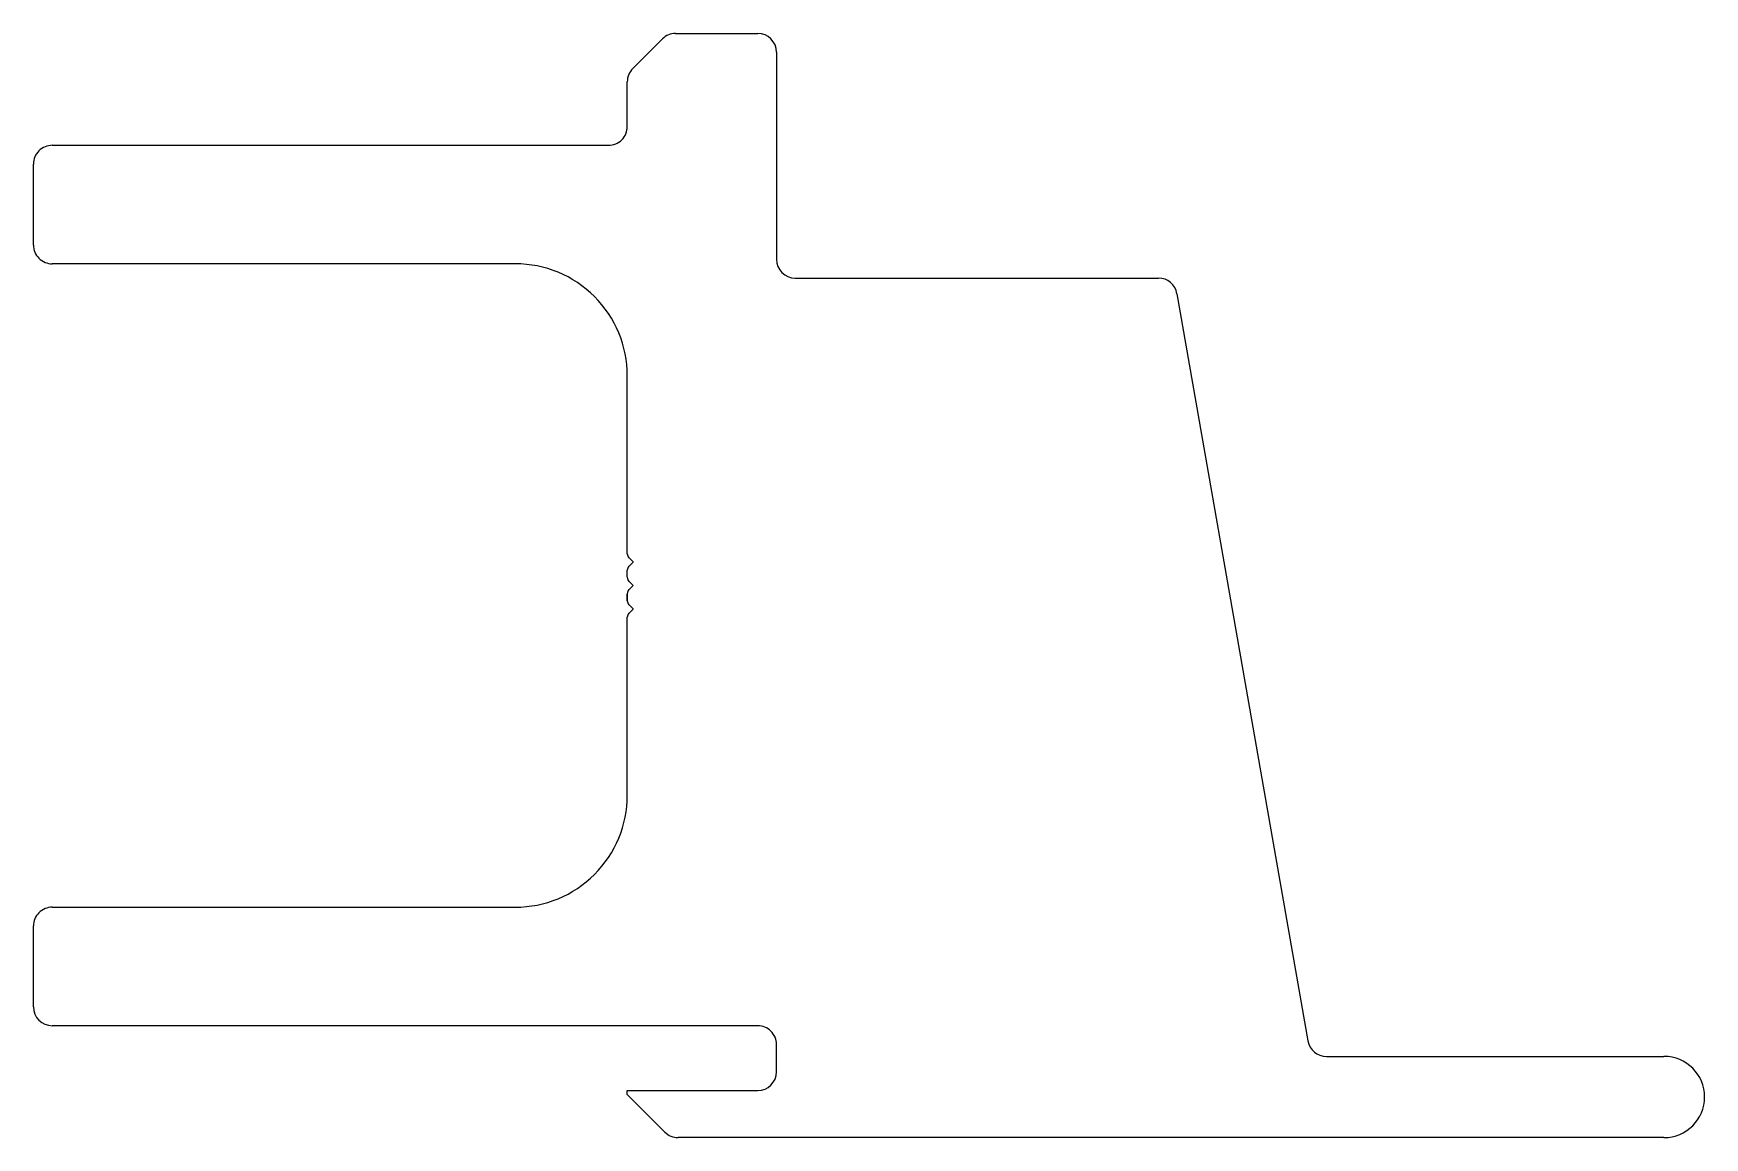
# Model space of a CAD drawing. Extents: x -36.3 to 34.8, y 1.9 to 48.9.
import ezdxf

# ---------------------------------------------------------------- set-up
doc = ezdxf.new("R2010")
doc.units = 0
doc.header["$MEASUREMENT"] = 0
doc.layers.add('1', color=7, linetype='CONTINUOUS')

msp = doc.modelspace()

# ---------------------------------------------------------------- linework, layer by layer
at = {"layer": '1', "color": 7, "linetype": 'Continuous'}
for p, q in [((-10.832, 47.366), (-9.574, 48.624)), ((-9.008, 48.859), (-5.517, 48.859)), ((-4.717, 48.059), (-4.717, 39.245)), ((-11.067, 44.896), (-11.067, 46.8)), ((-35.54, 44.096), (-11.867, 44.096)), ((-36.34, 39.854), (-36.34, 43.296)), ((-15.829, 39.054), (-35.54, 39.054)), ((-3.917, 38.445), (11.54, 38.445)), ((12.328, 37.783), (17.9, 5.985)), ((-11.067, 26.717), (-11.067, 34.292)), ((-10.822, 26.369), (-10.993, 26.54)), ((-10.993, 26.187), (-10.822, 26.358)), ((-11.067, 25.717), (-11.067, 26.01)), ((-11.067, 24.717), (-11.067, 25.01)), ((-11.067, 25.01), (-11.067, 24.717)), ((-11.067, 24.717), (-11.067, 25.01)), ((-11.067, 25.01), (-11.067, 24.717)), ((-11.067, 24.717), (-11.067, 25.01)), ((-10.822, 25.369), (-10.993, 25.54)), ((-10.993, 25.187), (-10.822, 25.358)), ((-10.822, 24.369), (-10.993, 24.54)), ((-10.993, 24.187), (-10.822, 24.358)), ((-11.067, 24.01), (-11.067, 24.01)), ((-11.067, 16.435), (-11.067, 24.01)), ((-35.54, 11.673), (-15.829, 11.673)), ((-36.34, 7.431), (-36.34, 10.873)), ((-5.517, 6.631), (-35.54, 6.631)), ((-4.717, 4.669), (-4.717, 5.831)), ((18.688, 5.323), (33.053, 5.323)), ((-11.067, 3.701), (-11.067, 3.869)), ((-11.067, 3.869), (-5.517, 3.869)), ((-9.468, 2.103), (-11.067, 3.701)), ((33.053, 1.869), (-8.902, 1.869))]:
    msp.add_line(p, q, dxfattribs=at)
for centre, radius, start, end in [((-9.008, 48.059), 0.8, 89.99979, 135), ((-5.517, 48.059), 0.8, 0.00004, 90), ((-10.267, 46.8), 0.8, 134.99997, 180), ((-11.867, 44.896), 0.8, 270, 0.00017), ((-35.54, 43.296), 0.8, 89.99987, 180), ((-35.54, 39.854), 0.8, 179.99986, 270.00001), ((-3.917, 39.245), 0.8, 180, 269.99982), ((-15.829, 34.292), 4.762, 0, 90.00002), ((11.54, 37.645), 0.8, 9.93883, 90), ((-10.817, 26.717), 0.25, 180, 225), ((-10.828, 26.363), 0.008, 315, 45), ((-10.817, 26.01), 0.25, 135, 180), ((-10.817, 25.717), 0.25, 180, 225), ((-10.817, 25.01), 0.25, 135, 180), ((-10.828, 25.364), 0.008, 315, 45), ((-10.817, 24.717), 0.25, 180, 225), ((-10.817, 24.01), 0.25, 135, 180), ((-10.828, 24.364), 0.008, 315, 45), ((-15.829, 16.435), 4.762, 270, 0.00001), ((-35.54, 10.873), 0.8, 89.99993, 180), ((-35.54, 7.431), 0.8, 180.00003, 270), ((-5.517, 5.831), 0.8, 0, 90.00003), ((18.688, 6.123), 0.8, 189.93904, 269.99987), ((33.053, 3.596), 1.727, 270, 90), ((-5.517, 4.669), 0.8, 270, 359.99995), ((-8.902, 2.669), 0.8, 225, 270)]:
    msp.add_arc(centre, radius, start, end, dxfattribs=at)

doc.saveas('drawing.dxf')
